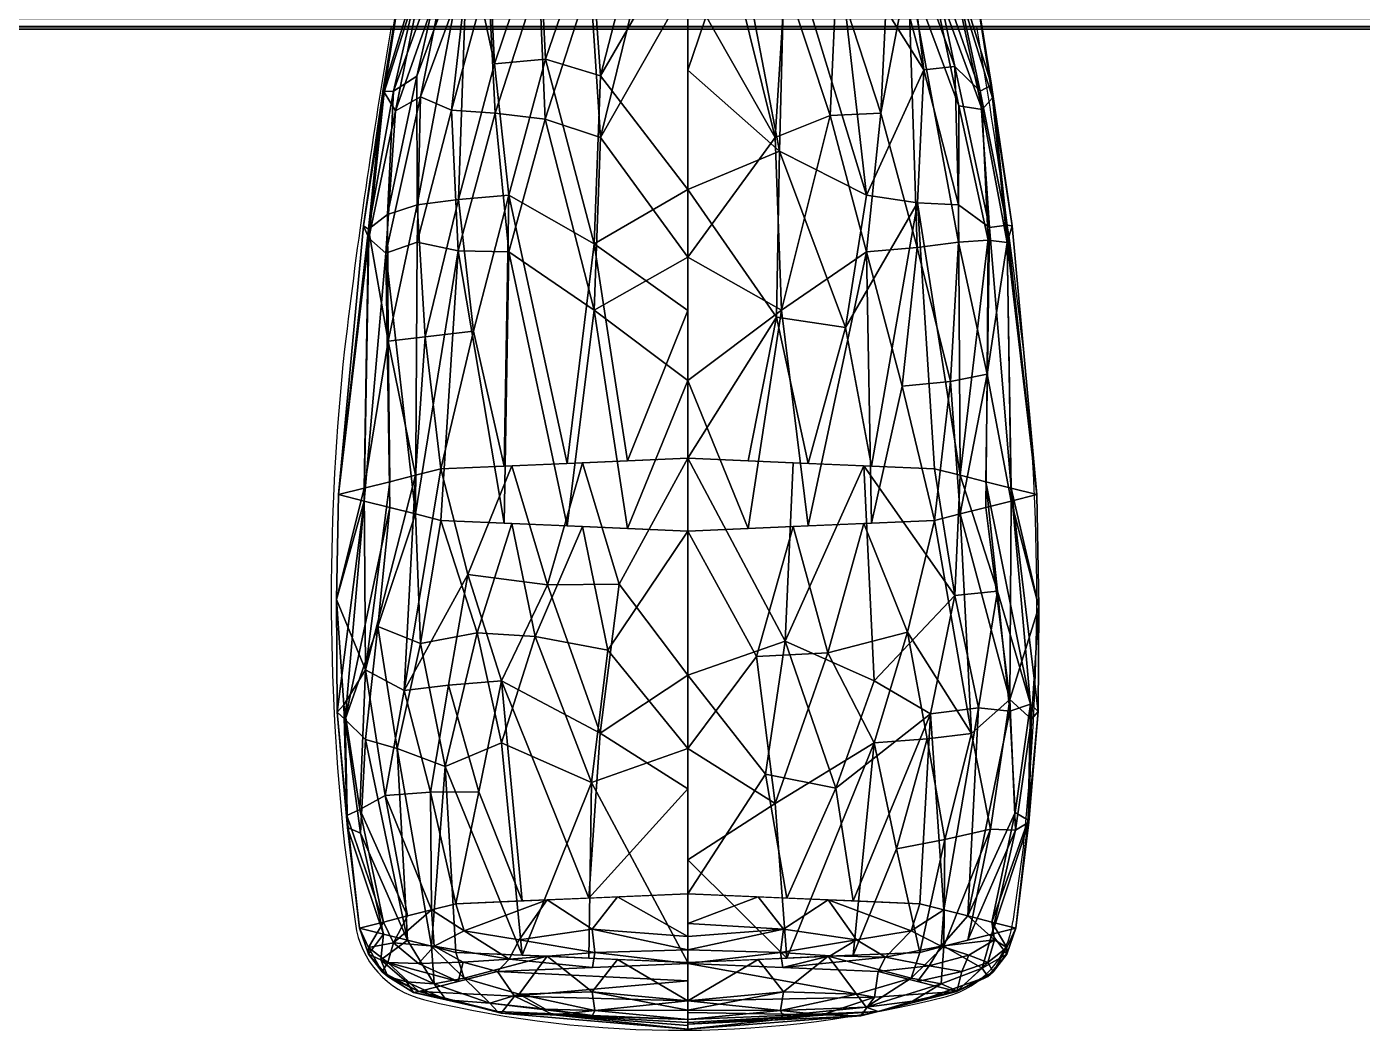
# Model space of a CAD drawing. Extents: x -1 to 643, y -669 to 1.
# Drawn here: x 396.1 to 464.5, y -669.2 to -617.8 of the extents above; entities that cross this region are included whole.
import ezdxf

# ---------------------------------------------------------------- set-up
doc = ezdxf.new("R2010")
doc.units = 0
for name, color, linetype in [('IQ_200_2D', 1, 'Continuous'), ('IQ_200_3D', 1, 'Continuous'), ('IQ_204_2D', 7, 'Continuous'), ('IQ_BLACK_3D', 250, 'Continuous')]:
    doc.layers.add(name, color=color, linetype=linetype)

msp = doc.modelspace()

# ---------------------------------------------------------------- linework, layer by layer
at = {"layer": 'IQ_200_2D', "transparency": 33554582}
msp.add_line((10.757, -617.833), (631.243, -617.833), dxfattribs=at)
at = {"layer": 'IQ_204_2D', "transparency": 33554582}
for p, q in [((412.357, -659.757), (412.907, -663.799)), ((447.143, -659.757), (446.609, -663.678))]:
    msp.add_line(p, q, dxfattribs=at)
for centre, radius, start, end in [((720.954, -670.543), 310.713, 170.23291, 173.30927), ((138.546, -670.543), 310.713, 6.69073, 9.76709), ((529.917, -647.05), 118.245, 173.83058, 186.16942), ((329.583, -647.05), 118.245, 353.83058, 6.16942), ((417.496, -663.175), 4.632, 187.74927, 256.25949), ((442.051, -663.058), 4.6, 284.43, 352.25073), ((429.476, -614.185), 55.065, 256.25949, 284.43)]:
    msp.add_arc(centre, radius, start, end, dxfattribs=at)

# ---------------------------------------------------------------- meshes
at = {"layer": 'IQ_200_3D', "transparency": 33554687}
mesh = msp.add_polyface(dxfattribs=at)
corners = [(631.243, -617.811, 1239.813), (10.757, -617.811, 1239.813), (10.998, -617.947, 1237.081), (11.235, -617.406, 1234.4), (11.453, -616.219, 1231.935), (11.638, -614.46, 1229.839), (11.779, -612.239, 1228.242), (11.867, -609.693, 1227.242), (11.897, -606.978, 1226.902), (630.103, -606.978, 1226.902), (630.133, -609.693, 1227.242), (630.221, -612.239, 1228.242), (630.362, -614.46, 1229.839), (630.547, -616.219, 1231.935), (630.765, -617.406, 1234.4), (631.002, -617.947, 1237.081)]
mesh.append_faces([[corners[k] for k in face] for face in [(10, 7, 8, 9)]], dxfattribs={"vtx0": -1})
mesh.append_faces([[corners[k] for k in face] for face in [(14, 3, 4, 13), (15, 2, 3, 14), (13, 4, 5, 12), (12, 5, 6, 11), (11, 6, 7, 10)]], dxfattribs={"vtx0": -1, "vtx2": -1})
mesh.append_faces([[corners[k] for k in face] for face in [(0, 1, 2, 15)]], dxfattribs={"vtx2": -1})
at = {"layer": 'IQ_BLACK_3D', "transparency": 33554687}
mesh = msp.add_polyface(dxfattribs=at)
corners = [(429.942, -615.621, 1144.646), (419.709, -615.178, 1140.43), (415.47, -614.108, 1130.253), (419.709, -613.039, 1120.076), (429.942, -612.596, 1115.86), (429.942, -626.166, 1112.287), (429.942, -639.929, 1109.55), (417.291, -640.477, 1114.761), (412.051, -641.799, 1127.343), (417.291, -643.122, 1139.924), (429.942, -643.67, 1145.135), (429.942, -629.638, 1145.32), (423.763, -640.197, 1112.095), (423.763, -643.402, 1142.59), (424.944, -612.812, 1117.919), (424.944, -615.405, 1142.587), (420.778, -626.454, 1115.029), (420.778, -629.35, 1142.578), (416.074, -626.947, 1119.716), (416.074, -628.857, 1137.89), (414.671, -641.138, 1121.052), (413.577, -628.201, 1125.499), (413.592, -628.664, 1131.939), (414.671, -642.461, 1133.633), (417.589, -613.574, 1125.164), (417.589, -614.643, 1135.342), (426.852, -640.063, 1110.823), (425.138, -628.951, 1112.37), (429.942, -632.366, 1111.054), (427.443, -612.704, 1116.89), (425.462, -620.338, 1114.376), (422.326, -612.925, 1118.998), (420.044, -619.722, 1117.479), (418.187, -626.676, 1117.136), (416.484, -633.706, 1117.172), (422.644, -619.487, 1115.782), (418.956, -633.425, 1114.713), (420.527, -640.337, 1113.428), (414.591, -633.934, 1120.039), (415.981, -640.808, 1117.907), (414.555, -627.437, 1122.505), (416.53, -613.841, 1127.709), (414.323, -621.146, 1127.967), (416.057, -620.362, 1122.3), (418.649, -613.306, 1122.62), (414.383, -621.172, 1131.178), (414.96, -622.137, 1134.276), (414.861, -621.121, 1124.991), (418.649, -614.911, 1137.886), (417.839, -622.102, 1139.401), (418.172, -629.301, 1140.468), (420.527, -643.262, 1141.257), (416.53, -614.376, 1132.797), (414.473, -629.432, 1135.006), (413.319, -628.02, 1128.762), (416.254, -621.414, 1136.99), (426.852, -643.536, 1143.863), (425.138, -632.344, 1144.66), (429.942, -635.959, 1145.237), (427.443, -615.513, 1143.616), (425.462, -623.503, 1144.488), (422.326, -615.291, 1141.508), (413.361, -641.469, 1124.197), (415.981, -642.791, 1136.779), (413.361, -642.13, 1130.488), (420.066, -622.257, 1141.599), (422.64, -622.562, 1143.3)]
mesh.append_faces([[corners[k] for k in face] for face in [(26, 28, 6)]], dxfattribs={"vtx0": -1})
mesh.append_faces([[corners[k] for k in face] for face in [(12, 27, 26), (11, 57, 58), (51, 50, 9), (5, 30, 4), (14, 35, 31), (37, 16, 12), (52, 46, 25), (13, 17, 51), (25, 55, 48), (1, 65, 61)]], dxfattribs={"vtx0": -1, "vtx1": -1})
mesh.append_faces([[corners[k] for k in face] for face in [(16, 37, 36), (2, 42, 45), (42, 47, 21), (34, 33, 36), (18, 44, 33), (66, 57, 60), (18, 34, 38), (19, 55, 53), (17, 65, 50), (16, 32, 35), (42, 54, 45), (33, 34, 18), (8, 54, 21), (40, 18, 38), (53, 22, 64), (8, 22, 54), (49, 55, 19), (44, 18, 43), (27, 28, 26), (12, 16, 27), (30, 5, 27), (27, 16, 35), (35, 32, 31), (30, 35, 14), (33, 32, 16), (36, 33, 16), (46, 45, 22), (39, 38, 34), (35, 30, 27), (63, 50, 19), (34, 36, 7), (43, 18, 40), (24, 43, 47), (54, 42, 21), (47, 43, 40), (33, 44, 32), (46, 52, 45), (53, 46, 22), (48, 55, 49), (21, 47, 40), (41, 47, 42), (50, 49, 19), (46, 55, 25), (50, 65, 49), (53, 63, 19), (50, 51, 17), (38, 62, 21), (45, 54, 22), (55, 46, 53), (17, 13, 57), (56, 58, 57), (65, 1, 49), (11, 60, 57), (65, 17, 66), (21, 40, 38), (17, 57, 66), (15, 66, 60), (61, 65, 66)]], dxfattribs={"vtx0": -1, "vtx1": -1, "vtx2": -1})
mesh.append_faces([[corners[k] for k in face] for face in [(49, 1, 48), (60, 11, 0), (50, 63, 9), (30, 29, 4), (32, 3, 31), (38, 39, 20), (38, 20, 62), (34, 7, 39), (42, 2, 41), (47, 41, 24), (32, 44, 3), (43, 24, 44), (53, 23, 63), (66, 15, 61), (60, 59, 15), (22, 8, 64)]], dxfattribs={"vtx0": -1, "vtx2": -1})
mesh.append_faces([[corners[k] for k in face] for face in [(0, 59, 60), (14, 29, 30), (64, 23, 53), (5, 28, 27), (37, 7, 36), (52, 2, 45), (13, 56, 57), (62, 8, 21)]], dxfattribs={"vtx1": -1, "vtx2": -1})
mesh.append_faces([[corners[k] for k in face] for face in [(56, 10, 58)]], dxfattribs={"vtx2": -1})
mesh = msp.add_polyface(dxfattribs=at)
corners = [(429.942, -612.596, 1115.86), (440.175, -613.039, 1120.076), (444.414, -614.108, 1130.253), (440.175, -615.178, 1140.43), (429.942, -615.621, 1144.646), (429.942, -629.638, 1145.32), (429.942, -643.67, 1145.135), (442.593, -643.122, 1139.924), (447.833, -641.799, 1127.343), (442.593, -640.477, 1114.761), (429.942, -639.929, 1109.55), (429.942, -626.166, 1112.287), (436.121, -643.402, 1142.59), (436.121, -640.197, 1112.095), (434.941, -615.405, 1142.587), (434.941, -612.812, 1117.919), (439.106, -629.35, 1142.578), (439.106, -626.454, 1115.029), (443.81, -628.857, 1137.89), (443.81, -626.947, 1119.716), (445.213, -642.461, 1133.633), (446.307, -628.881, 1131.974), (446.292, -627.996, 1125.578), (445.213, -641.138, 1121.052), (442.295, -614.643, 1135.342), (442.295, -613.574, 1125.164), (433.032, -643.536, 1143.863), (434.746, -632.344, 1144.66), (429.942, -635.959, 1145.237), (432.441, -615.513, 1143.616), (434.422, -623.503, 1144.488), (437.558, -615.291, 1141.508), (439.84, -622.255, 1141.58), (441.697, -629.128, 1140.471), (443.4, -635.998, 1138.974), (437.24, -622.379, 1143.29), (440.928, -636.234, 1141.437), (439.357, -643.262, 1141.257), (445.293, -635.625, 1136.122), (443.903, -642.791, 1136.779), (445.329, -628.757, 1135.061), (443.354, -614.376, 1132.797), (445.562, -621.468, 1131.026), (443.827, -621.878, 1136.732), (441.235, -614.911, 1137.886), (445.501, -620.825, 1127.88), (444.924, -621.125, 1124.648), (445.023, -622.061, 1133.942), (441.235, -613.306, 1122.62), (442.046, -620.025, 1119.643), (441.712, -626.845, 1117.103), (439.357, -640.337, 1113.428), (438.019, -633.235, 1112.796), (434.651, -624.202, 1113.456), (434.489, -632.714, 1111.492), (443.354, -613.841, 1127.709), (445.411, -628.109, 1122.418), (446.565, -628.026, 1128.819), (443.63, -619.853, 1122.145), (433.032, -640.063, 1110.823), (437.558, -612.925, 1118.998), (446.523, -642.13, 1130.488), (443.903, -640.808, 1117.907), (446.523, -641.469, 1124.197), (432.441, -612.704, 1116.89), (429.942, -620.053, 1113.896)]
mesh.append_faces([[corners[k] for k in face] for face in [(64, 65, 0), (26, 28, 6)]], dxfattribs={"vtx0": -1})
mesh.append_faces([[corners[k] for k in face] for face in [(12, 27, 26), (5, 30, 4), (14, 35, 31), (37, 16, 12), (11, 54, 10), (55, 46, 25), (25, 58, 48), (10, 54, 59)]], dxfattribs={"vtx0": -1, "vtx1": -1})
mesh.append_faces([[corners[k] for k in face] for face in [(16, 37, 36), (2, 42, 45), (42, 47, 21), (17, 50, 52), (11, 53, 54), (18, 44, 33), (18, 34, 38), (19, 58, 56), (34, 33, 36), (16, 32, 35), (42, 57, 45), (33, 34, 18), (17, 52, 53), (21, 40, 38), (40, 18, 38), (56, 22, 63), (8, 22, 57), (49, 58, 19), (44, 18, 43), (27, 28, 26), (12, 16, 27), (30, 5, 27), (27, 16, 35), (35, 32, 31), (30, 35, 14), (33, 32, 16), (36, 33, 16), (46, 45, 22), (39, 38, 34), (35, 30, 27), (34, 36, 7), (43, 18, 40), (24, 43, 47), (57, 42, 21), (47, 43, 40), (33, 44, 32), (46, 55, 45), (56, 46, 22), (48, 58, 49), (21, 47, 40), (41, 47, 42), (50, 49, 19), (46, 58, 25), (50, 17, 49), (56, 62, 19), (51, 52, 50), (52, 54, 53), (13, 54, 52), (17, 53, 15), (57, 21, 8), (45, 57, 22), (58, 46, 56), (60, 49, 17), (38, 61, 21), (62, 50, 19), (53, 65, 64)]], dxfattribs={"vtx0": -1, "vtx1": -1, "vtx2": -1})
mesh.append_faces([[corners[k] for k in face] for face in [(17, 15, 60), (49, 1, 48), (50, 62, 9), (30, 29, 4), (32, 3, 31), (38, 39, 20), (38, 20, 61), (34, 7, 39), (42, 2, 41), (47, 41, 24), (32, 44, 3), (43, 24, 44), (52, 51, 13), (54, 13, 59), (56, 23, 62), (22, 8, 63)]], dxfattribs={"vtx0": -1, "vtx2": -1})
mesh.append_faces([[corners[k] for k in face] for face in [(9, 51, 50), (60, 1, 49), (14, 29, 30), (63, 23, 56), (5, 28, 27), (61, 8, 21), (37, 7, 36), (55, 2, 45), (64, 15, 53), (11, 65, 53)]], dxfattribs={"vtx1": -1, "vtx2": -1})
mesh = msp.add_polyface(dxfattribs=at)
corners = [(429.942, -643.67, 1145.135), (417.291, -643.122, 1139.924), (412.051, -641.799, 1127.343), (417.291, -640.477, 1114.761), (429.942, -639.929, 1109.55), (429.942, -651.058, 1108.307), (429.942, -662.255, 1108.28), (418.049, -662.77, 1113.18), (413.122, -664.014, 1125.008), (418.049, -665.257, 1136.836), (429.942, -665.772, 1141.735), (429.942, -654.813, 1144.037), (424.87, -662.475, 1110.369), (424.87, -665.552, 1139.646), (424.547, -640.163, 1111.772), (424.547, -643.436, 1142.913), (420.397, -651.345, 1111.037), (420.397, -654.526, 1141.307), (415.401, -651.833, 1115.683), (415.585, -663.392, 1119.094), (414.671, -641.138, 1121.052), (412.323, -652.569, 1122.687), (412.381, -653.331, 1129.933), (415.585, -664.635, 1130.922), (414.671, -642.461, 1133.633), (415.042, -654.812, 1135.986), (429.942, -656.883, 1108.293), (425.461, -654.029, 1108.753), (426.421, -646.387, 1109.027), (422.755, -646.431, 1110.172), (420.919, -640.32, 1113.267), (418.675, -645.888, 1112.695), (417.675, -651.564, 1113.121), (421.459, -662.623, 1111.775), (419.242, -657.037, 1111.762), (416.765, -657.043, 1114.058), (416.817, -663.081, 1116.137), (414.433, -657.212, 1117.387), (413.428, -650.786, 1119.143), (413.361, -641.469, 1124.197), (411.949, -647.181, 1124.995), (411.979, -652.95, 1126.313), (414.354, -664.324, 1127.965), (413.167, -659.151, 1130.636), (412.469, -658.247, 1123.953), (413.142, -657.929, 1120.556), (412.505, -658.85, 1127.311), (414.354, -663.703, 1122.051), (413.429, -654.355, 1133.043), (414.067, -648.552, 1135.335), (416.254, -649.435, 1138.42), (417.506, -655.728, 1138.801), (420.919, -643.279, 1141.419), (415.981, -642.791, 1136.779), (422.118, -649.07, 1142.967), (425.005, -656.55, 1143.05), (425.85, -649.778, 1144.214), (419.158, -648.883, 1141.189), (421.459, -665.404, 1138.241), (415.981, -640.808, 1117.907), (413.361, -642.13, 1130.488), (416.817, -664.946, 1133.879)]
mesh.append_faces([[corners[k] for k in face] for face in [(52, 54, 15), (58, 51, 9), (4, 28, 14), (30, 31, 3), (20, 38, 39), (23, 43, 42), (13, 55, 58), (53, 50, 1), (10, 55, 13), (0, 56, 11), (1, 57, 52), (59, 38, 20), (9, 51, 61)]], dxfattribs={"vtx0": -1, "vtx1": -1})
mesh.append_faces([[corners[k] for k in face] for face in [(34, 35, 32), (35, 36, 37), (37, 18, 35), (33, 34, 16), (31, 32, 18), (57, 17, 54), (45, 47, 44), (38, 18, 37), (48, 22, 43), (55, 54, 17), (15, 54, 56), (5, 27, 28), (31, 29, 16), (41, 22, 60), (44, 46, 41), (31, 18, 3), (38, 21, 40), (46, 42, 43), (23, 25, 48), (52, 57, 54), (51, 25, 61), (24, 22, 49), (27, 26, 12), (12, 16, 27), (28, 29, 14), (29, 27, 16), (27, 29, 28), (29, 31, 30), (32, 31, 16), (38, 59, 18), (32, 16, 34), (35, 34, 7), (32, 35, 18), (21, 45, 44), (37, 45, 38), (40, 41, 60), (38, 40, 39), (41, 40, 21), (44, 41, 21), (48, 43, 23), (46, 22, 41), (38, 45, 21), (37, 19, 45), (46, 43, 22), (8, 46, 44), (48, 25, 49), (50, 49, 25), (50, 53, 49), (51, 50, 25), (17, 57, 51), (50, 57, 1), (54, 55, 56), (55, 17, 58), (55, 11, 56), (51, 57, 50), (51, 58, 17), (22, 48, 49)]], dxfattribs={"vtx0": -1, "vtx1": -1, "vtx2": -1})
mesh.append_faces([[corners[k] for k in face] for face in [(16, 12, 33), (35, 7, 36), (40, 2, 39), (22, 24, 60), (45, 19, 47), (25, 23, 61)]], dxfattribs={"vtx0": -1, "vtx2": -1})
mesh.append_faces([[corners[k] for k in face] for face in [(6, 12, 26)]], dxfattribs={"vtx1": -1})
mesh.append_faces([[corners[k] for k in face] for face in [(0, 15, 56), (10, 11, 55), (5, 26, 27), (4, 5, 28), (60, 2, 40), (30, 14, 29), (33, 7, 34), (36, 19, 37), (8, 42, 46), (47, 8, 44), (53, 24, 49), (59, 3, 18)]], dxfattribs={"vtx1": -1, "vtx2": -1})
mesh = msp.add_polyface(dxfattribs=at)
corners = [(429.942, -639.929, 1109.55), (442.593, -640.477, 1114.761), (447.833, -641.799, 1127.343), (442.593, -643.122, 1139.924), (429.942, -643.67, 1145.135), (429.942, -654.813, 1144.037), (429.942, -665.772, 1141.735), (441.835, -665.257, 1136.836), (446.762, -664.014, 1125.008), (441.835, -662.77, 1113.18), (429.942, -662.255, 1108.28), (429.942, -651.058, 1108.307), (435.014, -665.552, 1139.646), (435.014, -662.475, 1110.369), (435.337, -643.436, 1142.913), (435.337, -640.163, 1111.772), (439.487, -654.526, 1141.307), (439.487, -651.345, 1111.037), (444.483, -654.038, 1136.662), (444.299, -664.635, 1130.922), (445.213, -642.461, 1133.633), (447.561, -653.302, 1129.658), (447.503, -652.54, 1122.411), (444.299, -663.392, 1119.094), (445.213, -641.138, 1121.052), (444.842, -652.731, 1116.183), (429.942, -660.514, 1142.84), (434.423, -657.627, 1142.983), (433.463, -650.094, 1144.304), (437.129, -649.9, 1143.175), (438.965, -643.279, 1141.419), (441.209, -648.845, 1140.82), (442.209, -654.307, 1139.223), (438.425, -665.404, 1138.241), (440.642, -659.943, 1139.415), (443.119, -659.472, 1137.167), (443.067, -664.946, 1133.879), (445.451, -658.945, 1133.876), (446.456, -652.295, 1133.495), (446.523, -642.13, 1130.488), (447.935, -647.552, 1128.52), (447.905, -652.921, 1126.031), (445.53, -663.703, 1122.051), (446.717, -658.087, 1120.514), (447.415, -658.592, 1127.238), (446.742, -658.987, 1130.627), (447.379, -658.484, 1123.829), (445.53, -664.324, 1127.965), (446.455, -652.895, 1119.157), (445.817, -646.742, 1118.12), (443.63, -646.965, 1114.92), (442.378, -653.041, 1113.238), (438.425, -662.623, 1111.775), (437.534, -656.837, 1109.859), (434.928, -649.302, 1109.126), (433.925, -656.131, 1108.598), (443.903, -640.808, 1117.907), (438.965, -640.32, 1113.267), (443.903, -642.791, 1136.779), (446.523, -641.469, 1124.197), (443.067, -663.081, 1116.137)]
mesh.append_faces([[corners[k] for k in face] for face in [(4, 28, 14), (30, 31, 3), (20, 38, 39), (23, 43, 42), (0, 54, 11), (1, 50, 57), (10, 55, 13), (56, 50, 1), (58, 38, 20)]], dxfattribs={"vtx0": -1, "vtx1": -1})
mesh.append_faces([[corners[k] for k in face] for face in [(34, 35, 32), (35, 36, 37), (37, 18, 35), (17, 51, 53), (31, 32, 18), (45, 47, 44), (38, 18, 37), (48, 22, 43), (54, 57, 17), (33, 34, 16), (5, 27, 28), (31, 29, 16), (41, 22, 59), (44, 46, 41), (17, 53, 54), (31, 18, 3), (38, 21, 40), (46, 42, 43), (50, 51, 17), (23, 25, 48), (24, 22, 49), (27, 26, 12), (12, 16, 27), (28, 29, 14), (29, 27, 16), (27, 29, 28), (29, 31, 30), (32, 31, 16), (38, 58, 18), (32, 16, 34), (35, 34, 7), (32, 35, 18), (21, 45, 44), (37, 45, 38), (40, 41, 59), (38, 40, 39), (41, 40, 21), (44, 41, 21), (48, 43, 23), (46, 22, 41), (38, 45, 21), (37, 19, 45), (46, 43, 22), (8, 46, 44), (48, 25, 49), (50, 49, 25), (50, 56, 49), (51, 50, 25), (50, 17, 57), (51, 25, 60), (52, 53, 51), (54, 53, 55), (13, 55, 53), (11, 54, 55), (22, 48, 49)]], dxfattribs={"vtx0": -1, "vtx1": -1, "vtx2": -1})
mesh.append_faces([[corners[k] for k in face] for face in [(25, 23, 60), (16, 12, 33), (35, 7, 36), (40, 2, 39), (22, 24, 59), (45, 19, 47), (51, 60, 9), (53, 52, 13)]], dxfattribs={"vtx0": -1, "vtx2": -1})
mesh.append_faces([[corners[k] for k in face] for face in [(6, 12, 26)]], dxfattribs={"vtx1": -1})
mesh.append_faces([[corners[k] for k in face] for face in [(10, 11, 55), (0, 15, 54), (9, 52, 51), (15, 57, 54), (4, 5, 28), (5, 26, 27), (59, 2, 40), (30, 14, 29), (33, 7, 34), (36, 19, 37), (8, 42, 46), (47, 8, 44), (56, 24, 49), (58, 3, 18)]], dxfattribs={"vtx1": -1, "vtx2": -1})
mesh = msp.add_polyface(dxfattribs=at)
corners = [(429.942, -665.772, 1141.735), (418.049, -665.257, 1136.836), (413.122, -664.014, 1125.008), (418.049, -662.77, 1113.18), (429.942, -662.255, 1108.28), (429.942, -664.445, 1109.073), (429.942, -665.822, 1110.952), (420.191, -666.244, 1114.969), (416.152, -667.264, 1124.666), (420.191, -668.283, 1134.364), (429.942, -668.705, 1138.38), (429.942, -667.749, 1140.504), (422.74, -662.567, 1111.247), (425.067, -666.033, 1112.96), (422.74, -665.46, 1138.768), (425.067, -668.494, 1136.372), (421.301, -664.609, 1111.539), (421.301, -667.396, 1138.058), (415.585, -663.392, 1119.094), (415.585, -664.635, 1130.922), (416.948, -664.931, 1115.571), (414.568, -665.772, 1121.317), (416.948, -666.873, 1134.048), (414.568, -666.501, 1128.252), (418.172, -666.754, 1119.818), (418.172, -667.773, 1129.515), (425.036, -664.061, 1109.533), (426.341, -662.411, 1109.764), (425.185, -665.263, 1110.559), (429.942, -665.134, 1110.013), (425.036, -667.278, 1140.135), (426.341, -665.616, 1140.252), (425.185, -668.239, 1138.881), (429.942, -668.227, 1139.442), (420.794, -665.611, 1113.052), (418.429, -665.754, 1115.158), (416.144, -665.834, 1118.108), (414.858, -664.772, 1118.689), (414.354, -663.703, 1122.051), (413.583, -665.008, 1123.243), (414.289, -666.249, 1124.773), (413.583, -665.35, 1126.552), (414.354, -664.324, 1127.965), (414.219, -665.644, 1129.752), (415.532, -666.759, 1131.286), (417.562, -667.682, 1132.977), (419.802, -667.854, 1135.879), (415.893, -667.32, 1129.843), (416.817, -663.081, 1116.137), (418.485, -664.151, 1113.278), (418.485, -666.586, 1136.453), (416.817, -664.946, 1133.879), (422.645, -668.161, 1137.673)]
mesh.append_faces([[corners[k] for k in face] for face in [(31, 11, 0)]], dxfattribs={"vtx0": -1})
mesh.append_faces([[corners[k] for k in face] for face in [(18, 37, 38), (7, 34, 13), (29, 26, 5), (6, 28, 29), (11, 30, 33), (24, 35, 7), (38, 39, 2), (42, 43, 19), (15, 46, 9), (48, 37, 18), (3, 49, 48)]], dxfattribs={"vtx0": -1, "vtx1": -1})
mesh.append_faces([[corners[k] for k in face] for face in [(16, 26, 28), (20, 49, 34), (32, 52, 15), (34, 28, 13), (36, 37, 20), (11, 31, 30), (37, 48, 20), (16, 49, 12), (50, 17, 14), (36, 20, 35), (17, 32, 30), (14, 17, 30), (26, 27, 5), (39, 37, 21), (43, 44, 22), (16, 12, 26), (23, 41, 40), (17, 46, 52), (46, 22, 45), (43, 41, 23), (45, 22, 44), (21, 37, 36), (26, 29, 28), (52, 32, 17), (33, 30, 32), (35, 34, 7), (28, 34, 16), (20, 34, 35), (35, 24, 36), (24, 21, 36), (38, 37, 39), (34, 49, 16), (40, 39, 21), (41, 2, 39), (21, 8, 40), (8, 23, 40), (40, 41, 39), (41, 43, 42), (43, 23, 44), (23, 47, 44), (45, 44, 47), (46, 45, 9), (50, 46, 17), (8, 47, 23), (45, 47, 25), (48, 49, 20), (46, 50, 22), (43, 22, 19), (50, 51, 22), (46, 15, 52)]], dxfattribs={"vtx0": -1, "vtx1": -1, "vtx2": -1})
mesh.append_faces([[corners[k] for k in face] for face in [(50, 14, 1), (32, 10, 33), (49, 3, 12), (26, 12, 27), (45, 25, 9)]], dxfattribs={"vtx0": -1, "vtx2": -1})
mesh.append_faces([[corners[k] for k in face] for face in [(1, 51, 50), (8, 25, 47), (24, 8, 21), (6, 13, 28), (15, 10, 32), (31, 14, 30), (42, 2, 41), (51, 19, 22)]], dxfattribs={"vtx1": -1, "vtx2": -1})
mesh.append_faces([[corners[k] for k in face] for face in [(27, 4, 5)]], dxfattribs={"vtx2": -1})
mesh = msp.add_polyface(dxfattribs=at)
corners = [(429.942, -662.255, 1108.28), (441.835, -662.77, 1113.18), (446.762, -664.014, 1125.008), (441.835, -665.257, 1136.836), (429.942, -665.772, 1141.735), (429.942, -667.749, 1140.504), (429.942, -668.705, 1138.38), (439.693, -668.283, 1134.364), (443.732, -667.264, 1124.666), (439.693, -666.244, 1114.969), (429.942, -665.822, 1110.952), (429.942, -664.445, 1109.073), (437.145, -665.46, 1138.768), (434.817, -668.494, 1136.372), (437.145, -662.567, 1111.247), (434.817, -666.033, 1112.96), (438.583, -667.396, 1138.058), (438.583, -664.609, 1111.539), (444.299, -664.635, 1130.922), (444.299, -663.392, 1119.094), (442.936, -666.873, 1134.048), (445.316, -666.501, 1128.252), (442.936, -664.931, 1115.571), (445.316, -665.772, 1121.317), (441.712, -667.773, 1129.515), (441.712, -666.754, 1119.818), (434.849, -667.278, 1140.135), (433.543, -665.616, 1140.252), (434.699, -668.239, 1138.881), (429.942, -668.227, 1139.442), (434.849, -664.061, 1109.533), (433.543, -662.411, 1109.764), (434.699, -665.263, 1110.559), (429.942, -665.134, 1110.013), (439.091, -668.062, 1136.37), (441.455, -667.764, 1134.281), (443.74, -667.229, 1131.378), (445.026, -666.069, 1131.031), (445.53, -664.324, 1127.965), (446.301, -665.353, 1126.528), (445.595, -666.249, 1124.773), (446.301, -665, 1123.22), (445.53, -663.703, 1122.051), (445.665, -664.622, 1120.028), (444.352, -665.394, 1118.296), (442.322, -665.945, 1116.45), (440.083, -665.51, 1113.576), (443.991, -666.242, 1119.591), (443.067, -664.946, 1133.879), (441.399, -666.586, 1136.453), (441.399, -664.151, 1113.278), (443.067, -663.081, 1116.137), (429.942, -663.781, 1108.833), (437.239, -665.437, 1111.757)]
mesh.append_faces([[corners[k] for k in face] for face in [(7, 34, 13), (29, 26, 5), (6, 28, 29), (11, 30, 33), (24, 35, 7), (38, 39, 2), (42, 43, 19), (15, 46, 9), (52, 30, 11), (51, 50, 1)]], dxfattribs={"vtx0": -1, "vtx1": -1})
mesh.append_faces([[corners[k] for k in face] for face in [(16, 26, 28), (20, 49, 34), (16, 12, 26), (34, 28, 13), (17, 46, 53), (26, 27, 5), (32, 53, 15), (50, 17, 14), (36, 20, 35), (22, 19, 43), (36, 37, 20), (14, 17, 30), (39, 37, 21), (16, 49, 12), (17, 32, 30), (50, 51, 22), (23, 41, 40), (44, 22, 43), (46, 22, 45), (43, 41, 23), (45, 22, 44), (21, 37, 36), (26, 29, 28), (53, 32, 17), (30, 52, 31), (33, 30, 32), (35, 34, 7), (28, 34, 16), (20, 34, 35), (35, 24, 36), (24, 21, 36), (38, 37, 39), (37, 48, 20), (40, 39, 21), (41, 2, 39), (21, 8, 40), (8, 23, 40), (40, 41, 39), (41, 43, 42), (43, 23, 44), (23, 47, 44), (45, 44, 47), (46, 45, 9), (50, 46, 17), (8, 47, 23), (45, 47, 25), (34, 49, 16), (48, 49, 20), (46, 50, 22), (46, 15, 53)]], dxfattribs={"vtx0": -1, "vtx1": -1, "vtx2": -1})
mesh.append_faces([[corners[k] for k in face] for face in [(50, 14, 1), (32, 10, 33), (49, 3, 12), (26, 12, 27), (45, 25, 9), (49, 48, 3)]], dxfattribs={"vtx0": -1, "vtx2": -1})
mesh.append_faces([[corners[k] for k in face] for face in [(18, 48, 37, 38), (8, 25, 47), (24, 8, 21), (6, 13, 28), (15, 10, 32), (31, 14, 30), (42, 2, 41), (51, 19, 22)]], dxfattribs={"vtx1": -1, "vtx2": -1})
mesh.append_faces([[corners[k] for k in face] for face in [(27, 4, 5), (52, 0, 31)]], dxfattribs={"vtx2": -1})
mesh = msp.add_polyface(dxfattribs=at)
corners = [(429.942, -668.705, 1138.38), (420.191, -668.283, 1134.364), (416.152, -667.264, 1124.666), (420.191, -666.244, 1114.969), (429.942, -665.822, 1110.952), (429.942, -667.734, 1117.637), (429.942, -668.853, 1124.499), (429.942, -668.853, 1124.499), (429.942, -668.853, 1124.499), (429.942, -668.853, 1124.499), (429.942, -668.853, 1124.499), (429.942, -668.853, 1124.499), (429.942, -668.853, 1124.499), (429.942, -668.853, 1124.499), (429.942, -668.853, 1124.499), (429.942, -668.853, 1124.499), (429.942, -668.853, 1124.499), (429.942, -668.853, 1124.499), (429.942, -668.853, 1124.499), (429.942, -668.853, 1124.499), (429.942, -669.185, 1131.444), (423.057, -668.466, 1124.54), (429.942, -669.007, 1127.719), (429.942, -666.709, 1114.051), (420.375, -668.38, 1128.533), (421.066, -667.498, 1119.749)]
mesh.append_faces([[corners[k] for k in face] for face in [(22, 21, 15)]], dxfattribs={"vtx0": -1})
mesh.append_faces([[corners[k] for k in face] for face in [(5, 25, 23), (0, 24, 20)]], dxfattribs={"vtx0": -1, "vtx1": -1})
mesh.append_faces([[corners[k] for k in face] for face in [(21, 24, 25), (5, 21, 25), (3, 23, 25), (21, 20, 24), (2, 25, 24)]], dxfattribs={"vtx0": -1, "vtx1": -1, "vtx2": -1})
mesh.append_faces([[corners[k] for k in face] for face in [(24, 1, 2)]], dxfattribs={"vtx0": -1, "vtx2": -1})
mesh.append_faces([[corners[k] for k in face] for face in [(2, 3, 25), (22, 20, 21), (0, 1, 24)]], dxfattribs={"vtx1": -1, "vtx2": -1})
mesh.append_faces([[corners[k] for k in face] for face in [(3, 4, 23), (5, 9, 21)]], dxfattribs={"vtx2": -1})
mesh = msp.add_polyface(dxfattribs=at)
corners = [(429.942, -665.822, 1110.952), (439.693, -666.244, 1114.969), (443.732, -667.264, 1124.666), (439.693, -668.283, 1134.364), (429.942, -668.705, 1138.38), (429.942, -669.185, 1131.444), (429.942, -668.853, 1124.499), (429.942, -668.853, 1124.499), (429.942, -668.853, 1124.499), (429.942, -668.853, 1124.499), (429.942, -668.853, 1124.499), (429.942, -668.853, 1124.499), (429.942, -668.853, 1124.499), (429.942, -668.853, 1124.499), (429.942, -668.853, 1124.499), (429.942, -668.853, 1124.499), (429.942, -668.853, 1124.499), (429.942, -668.853, 1124.499), (429.942, -668.853, 1124.499), (429.942, -668.853, 1124.499), (429.942, -667.734, 1117.637), (436.827, -668.466, 1124.54), (429.942, -668.334, 1121.318), (429.942, -668.928, 1135.165), (439.509, -667.552, 1120.651), (438.818, -668.515, 1129.428)]
mesh.append_faces([[corners[k] for k in face] for face in [(22, 21, 15)]], dxfattribs={"vtx0": -1})
mesh.append_faces([[corners[k] for k in face] for face in [(5, 25, 23), (0, 24, 20)]], dxfattribs={"vtx0": -1, "vtx1": -1})
mesh.append_faces([[corners[k] for k in face] for face in [(21, 24, 25), (5, 21, 25), (3, 23, 25), (21, 20, 24), (2, 25, 24)]], dxfattribs={"vtx0": -1, "vtx1": -1, "vtx2": -1})
mesh.append_faces([[corners[k] for k in face] for face in [(24, 1, 2)]], dxfattribs={"vtx0": -1, "vtx2": -1})
mesh.append_faces([[corners[k] for k in face] for face in [(2, 3, 25), (22, 20, 21), (0, 1, 24)]], dxfattribs={"vtx1": -1, "vtx2": -1})
mesh.append_faces([[corners[k] for k in face] for face in [(3, 4, 23), (5, 9, 21)]], dxfattribs={"vtx2": -1})

doc.saveas('drawing.dxf')
